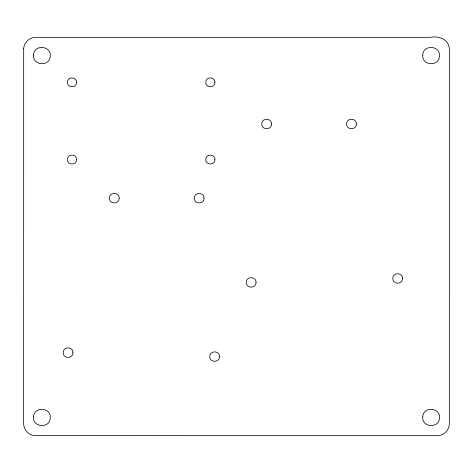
<?xml version="1.0" encoding="UTF-8"?>
<svg xmlns="http://www.w3.org/2000/svg" width="473" height="473" viewBox="0 0 473 473"><rect width="100%" height="100%" fill="white"/><g stroke="black" fill="none" stroke-linecap="round" stroke-linejoin="round"><path stroke-width="0.71" d="M23.674 48.695L23.65 423.506C23.526 429.715 28.812 435.355 35.014 435.639L437.188 435.668C443.396 435.787 449.037 430.507 449.326 424.305L449.35 49.494C449.332 39.442 438.985 35.576 430.3 37.332L35.812 37.332C29.604 37.213 23.963 42.493 23.674 48.695M72.943 352.533C73.398 358.954 62.767 358.954 63.216 352.533C63.075 346.413 73.09 346.413 72.943 352.533M119.166 198.063C119.616 204.484 108.985 204.484 109.434 198.063C109.293 191.943 119.308 191.943 119.166 198.063M203.999 198.063C204.448 204.484 193.824 204.484 194.273 198.063C194.125 191.943 204.147 191.943 203.999 198.063M219.472 356.482C219.921 362.909 209.291 362.909 209.746 356.482C209.598 350.369 219.614 350.369 219.472 356.482M256.035 282.292C256.484 288.713 245.859 288.713 246.309 282.292C246.161 276.173 256.183 276.173 256.035 282.292M271.508 123.873C271.957 130.294 261.327 130.294 261.776 123.873C261.634 117.753 271.65 117.753 271.508 123.873M356.34 123.873C356.79 130.294 346.165 130.294 346.614 123.873C346.473 117.753 356.488 117.753 356.34 123.873M402.558 278.337C403.014 284.764 392.383 284.764 392.832 278.337C392.691 272.217 402.706 272.217 402.558 278.337M33.548 55.028C32.33 65.759 50.043 66.918 50.239 56.127C51.462 45.396 33.743 44.237 33.548 55.028M33.548 416.873C32.33 427.604 50.043 428.763 50.239 417.972C51.462 407.241 33.743 406.082 33.548 416.873M422.761 55.028C421.538 65.759 439.257 66.918 439.452 56.127C440.67 45.396 422.957 44.237 422.761 55.028M422.761 416.873C421.538 427.604 439.257 428.763 439.452 417.972C440.67 407.241 422.957 406.082 422.761 416.873M76.561 82.32C76.797 88.481 66.61 87.984 67.456 81.864C67.751 76.289 76.821 76.732 76.561 82.32M76.561 159.555C76.797 165.716 66.61 165.213 67.456 159.099C67.751 153.518 76.821 153.967 76.561 159.555M214.913 82.32C215.15 88.481 204.963 87.984 205.808 81.864C206.104 76.289 215.174 76.732 214.913 82.32M214.913 159.555C215.15 165.716 204.963 165.213 205.808 159.099C206.104 153.518 215.174 153.967 214.913 159.555"/></g></svg>
